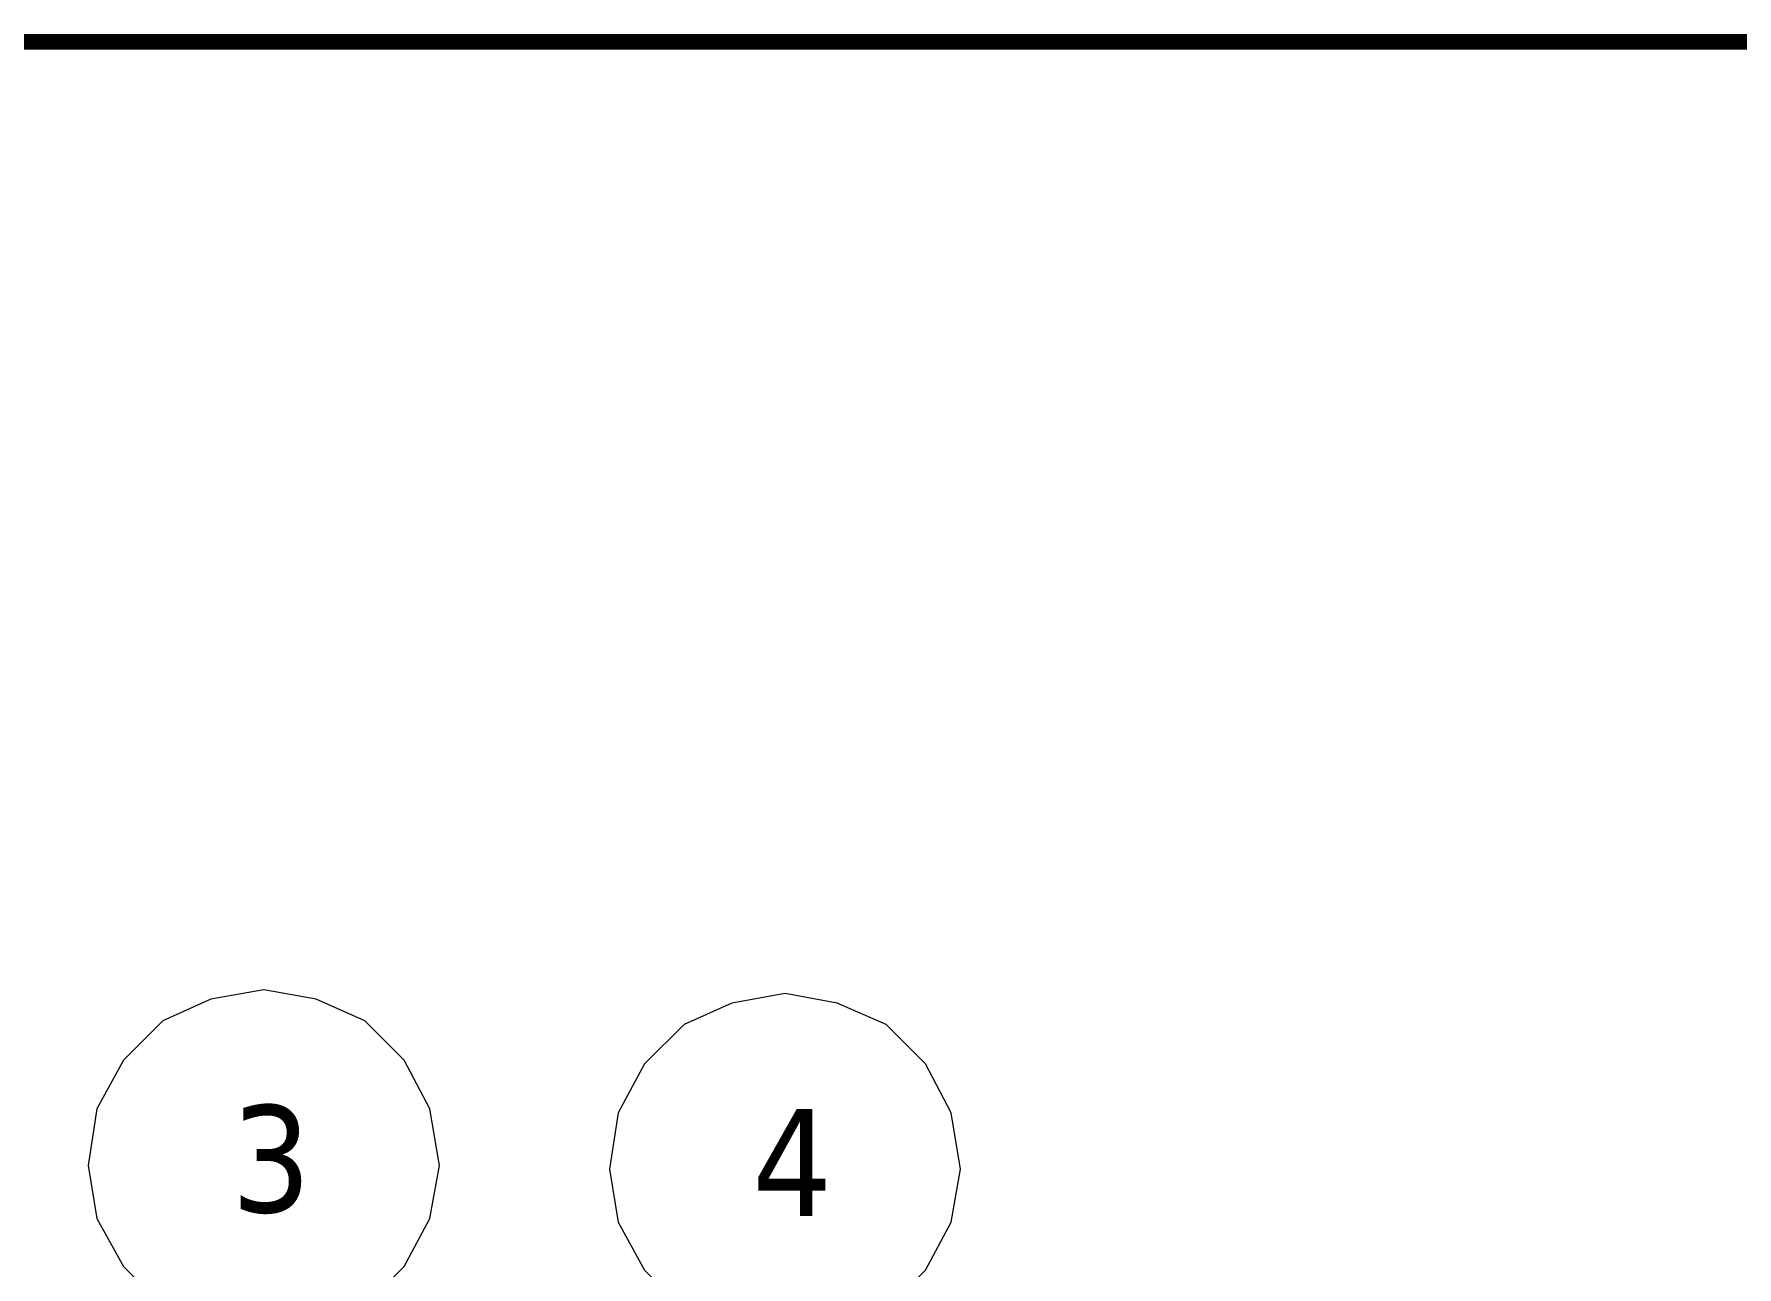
# Model space of a CAD drawing. Header units: millimetres. Extents: x 89051 to 218395, y -330386 to -125649.
# Drawn here: x 90870 to 91469, y -126238 to -125804 of the extents above; entities that cross this region are included whole.
import ezdxf

# ---------------------------------------------------------------- set-up
doc = ezdxf.new("R2010")
doc.units = ezdxf.units.MM
doc.header["$LTSCALE"] = 13
doc.layers.add('1', color=4, linetype='Continuous')
doc.layers.add('铁心', color=3, linetype='Continuous', lineweight=0)
doc.styles.add('Tahoma$001', font='tahoma.ttf', dxfattribs={"height": 2.159784})

msp = doc.modelspace()

# ---------------------------------------------------------------- linework, layer by layer
at = {"layer": '1', "color": 0, "lineweight": 40, "const_width": 5.53}
msp.add_lwpolyline([(89461.81, -130163.9), (95524.09, -130163.9), (95524.09, -125806.63), (89461.81, -125806.63), (89461.81, -130163.9)], dxfattribs=at)
at = {"layer": '铁心'}
for points in [[(91012.72, -126201.82), (91009.41, -126181.94), (91000.37, -126164.77), (90986.52, -126150.92), (90969.35, -126143.39), (90950.98, -126140.08), (90932.3, -126143.39), (90915.44, -126150.92), (90901.58, -126164.77), (90892.25, -126181.94), (90889.23, -126201.82), (90892.25, -126220.49), (90901.58, -126237.36), (90915.44, -126251.21), (90932.3, -126259.04), (90950.98, -126262.06), (90969.35, -126259.04), (90986.52, -126251.21), (91000.37, -126237.36), (91009.41, -126220.49)], [(91196.05, -126203.14), (91192.73, -126183.26), (91183.7, -126166.09), (91169.84, -126152.24), (91152.68, -126144.71), (91134.3, -126141.4), (91115.63, -126144.71), (91098.76, -126152.24), (91084.91, -126166.09), (91075.57, -126183.26), (91072.56, -126203.14), (91075.57, -126221.81), (91084.91, -126238.68), (91098.76, -126252.54), (91115.63, -126260.37), (91134.3, -126263.38), (91152.68, -126260.37), (91169.84, -126252.54), (91183.7, -126238.68), (91192.73, -126221.81)]]:
    msp.add_lwpolyline(points, close=True, dxfattribs=at)

# ---------------------------------------------------------------- texts
at = {"layer": '铁心', "style": 'Tahoma$001'}
for s, p in [('3', (90939.46, -126218.25)), ('4', (91122.78, -126219.58))]:
    msp.add_text(s, height=37.59, dxfattribs=at).set_placement(p)

doc.saveas('drawing.dxf')
